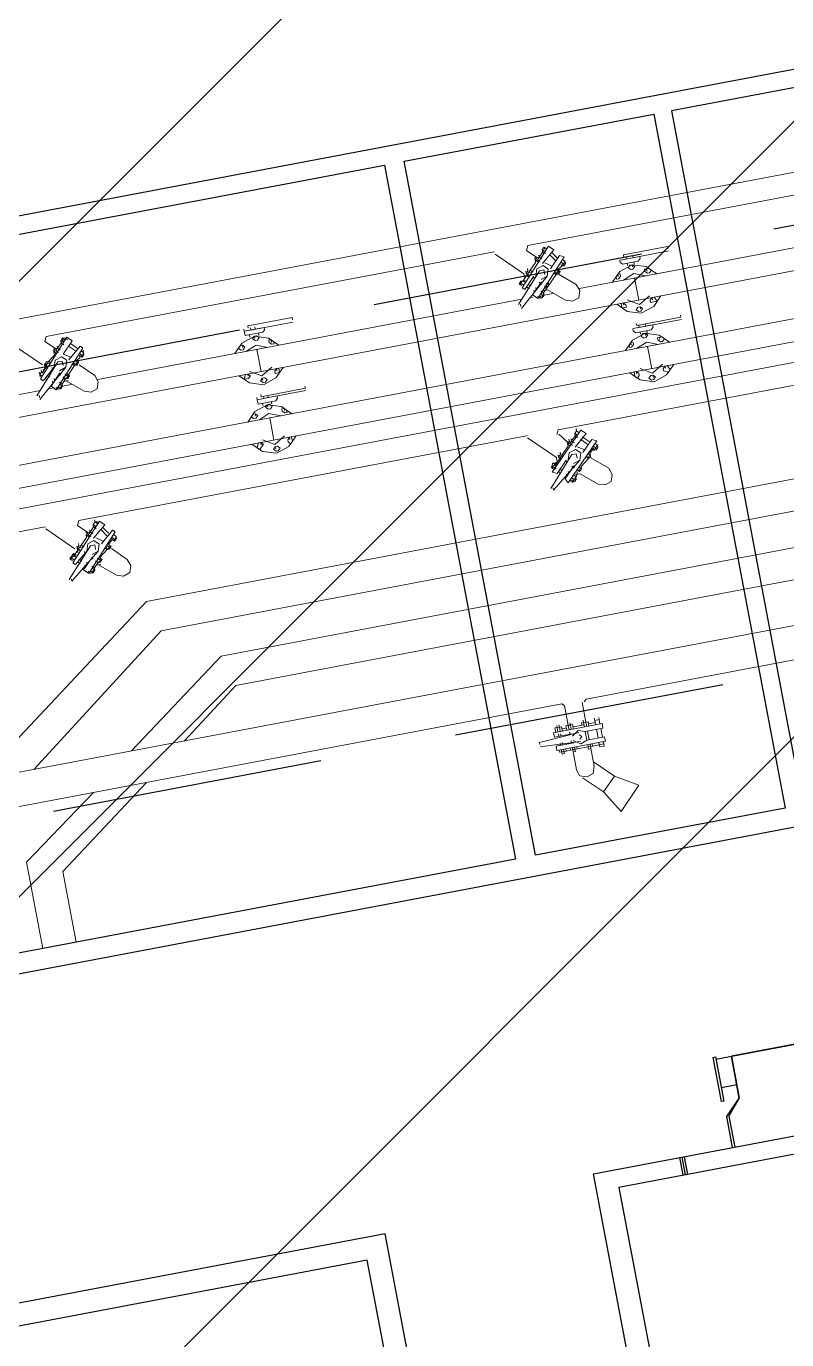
# Model space of a CAD drawing. Extents: x 407440 to 411585, y 6041728 to 6045069.
# Drawn here: x 408238.17 to 408257.59, y 6044252.97 to 6044286.49 of the extents above; entities that cross this region are included whole.
import ezdxf

# ---------------------------------------------------------------- set-up
doc = ezdxf.new("R2010")
doc.units = 0
doc.header["$LTSCALE"] = 5
doc.linetypes.add('foc-TIELINE', pattern=[1.875, 1.25, -0.625])
doc.layers.add('P-PROPOSED-EXISTING-H', color=59, linetype='Continuous')
doc.layers.add('T-TIE', color=201, linetype='foc-TIELINE')

# ---------------------------------------------------------------- blocks, each defined once
blk = doc.blocks.new('P-RIG-877')
at = {"layer": 'T-TIE', "linetype": 'ByBlock', "lineweight": 25}
for points in [[(-6.8196, -25.5561), (-5.7404, -25.5561), (-5.7404, -13.2258), (-9.5405, -13.2258), (-9.5405, -25.5561), (-8.4613, -25.5561)], [(8.4383, -17.4048), (8.2202, -17.4048), (8.1513, -17.4737), (7.9906, -17.4737), (7.9906, -18.2084), (-4.1905, -18.2084), (-4.1905, -14.5231), (7.9906, -14.5231), (7.9906, -15.5564), (8.0021, -15.5564), (7.9217, -15.5794)], [(-2.5832, -14.5231), (-2.5832, -14.6379), (-4.0986, -14.6379), (-4.0986, -18.0936), (-2.8128, -18.0936), (-2.8128, -18.2084)], [(-8.7598, -16.406), (-8.7598, -15.0053)], [(-4.6497, -17.4852), (-4.6497, -15.2464)], [(-4.6497, -15.3268), (-4.6497, -17.4048), (-4.4316, -17.4048), (-4.6497, -17.4048)], [(-8.7598, -18.484), (-8.7598, -17.0948)], [(-6.5211, -17.0948), (-6.5211, -18.484)], [(-4.5004, -17.4048), (-4.5004, -17.4852)], [(-4.1905, -17.4852), (-4.3512, -17.4852), (-4.4316, -17.4048), (-4.3512, -17.4737), (-4.1905, -17.4737)], [(-4.1905, -17.7377), (-4.0986, -17.7377)], [(-4.1905, -17.7492), (-4.0986, -17.7492)], [(-4.1905, -17.7607), (-4.0986, -17.7607)], [(-3.295, -18.8628), (-3.295, -19.081), (-3.3639, -19.1499), (-3.3639, -19.4254), (-3.9723, -19.4254), (-3.9723, -24.2932), (-4.0871, -24.2932)], [(-8.7598, -20.5735), (-8.7598, -19.1843)], [(-6.5211, -19.1843), (-6.5211, -20.5735)], [(-3.3639, -19.3106), (-4.0871, -19.3106), (-4.0871, -24.8787)]]:
    blk.add_lwpolyline(points, dxfattribs=at)
for points in [[(-5.8437, -16.8078), (-5.8437, -13.3291), (-9.4486, -13.3291), (-9.4486, -16.8078)], [(-5.8437, -18.197), (-9.4486, -18.197), (-9.4486, -16.8996), (-5.8437, -16.8996)], [(-4.4316, -17.4966), (-4.6612, -17.4966), (-4.6612, -17.4852), (-4.4316, -17.4852)], [(-5.8437, -22.2611), (-9.4486, -22.2611), (-9.4486, -18.3003), (-5.8437, -18.3003)]]:
    blk.add_lwpolyline(points, close=True, dxfattribs=at)
at = {"layer": 'T-TIE', "linetype": 'ByBlock', "lineweight": 5}
for points in [[(-8.5302, -22.0889), (-8.5302, -13.3291)], [(-8.2891, -22.0545), (-8.2891, -13.3291)], [(-8.1743, -21.9397), (-8.1743, -13.3291)], [(-8.645, -17.4392), (-8.645, -16.1534)], [(-8.7713, -16.957), (-8.7713, -17.1867)], [(-8.7483, -17.1867), (-8.7483, -16.957)], [(-8.4039, -16.957), (-8.4039, -17.1867)], [(-8.3924, -17.1867), (-8.3924, -16.957)], [(-8.7254, -17.1407), (-8.7139, -17.1407)], [(-8.3695, -17.1407), (-8.358, -17.1407)], [(-8.7254, -17.1752), (-8.7139, -17.1752)], [(-8.3695, -17.1752), (-8.358, -17.1752)], [(-8.7139, -17.6229), (-8.6565, -17.6803), (-8.6335, -17.6574), (-8.8172, -17.4852), (-8.8287, -17.5081), (-8.7713, -17.5655)], [(-8.7598, -17.5311), (-8.7713, -17.5081), (-8.7828, -17.5081), (-8.7713, -17.5081), (-8.7942, -17.4852), (-8.8057, -17.4966)], [(-8.7942, -17.4852), (-8.7828, -17.4852), (-8.7713, -17.4966), (-8.7828, -17.4966), (-8.7942, -17.5081)], [(-8.668, -17.6229), (-8.668, -17.6), (-8.5991, -17.5196), (-8.5876, -17.4852), (-8.5991, -17.4507), (-8.6335, -17.4392), (-8.668, -17.4507), (-8.7368, -17.5311), (-8.7483, -17.5311), (-8.7483, -17.5426), (-8.7368, -17.5426), (-8.7483, -17.554)], [(-7.761, -17.6344), (-7.7036, -17.6918), (-7.6806, -17.6803), (-7.8643, -17.4966), (-7.8758, -17.5196), (-7.8184, -17.577)], [(-7.8184, -17.5196), (-7.8299, -17.5311), (-7.8184, -17.5196), (-7.8413, -17.4966), (-7.8528, -17.5081)], [(-7.8413, -17.4966), (-7.8299, -17.4966), (-7.8184, -17.5081), (-7.8299, -17.5081), (-7.8413, -17.5196)], [(-7.7151, -17.6344), (-7.7151, -17.6114), (-7.6462, -17.5311), (-7.6347, -17.4966), (-7.6462, -17.4622), (-7.6806, -17.4507), (-7.7151, -17.4622), (-7.7839, -17.5426), (-7.7954, -17.5426), (-7.8069, -17.554), (-7.7954, -17.5426), (-7.8069, -17.5426), (-7.8299, -17.5196), (-7.8299, -17.5311)], [(-8.8057, -17.6), (-8.8631, -17.5311), (-8.8861, -17.554)], [(-8.8516, -17.5426), (-8.8172, -17.5196)], [(-8.8402, -17.554), (-8.8057, -17.5311)], [(-8.8057, -17.5885), (-8.7828, -17.554)], [(-8.7828, -17.5081), (-8.7713, -17.5081)], [(-8.7368, -17.5426), (-8.7368, -17.5311), (-8.7483, -17.5196), (-8.7483, -17.5311), (-8.7598, -17.5311), (-8.7483, -17.5196), (-8.7483, -17.5311), (-8.7368, -17.5426), (-8.6909, -17.5885), (-8.6794, -17.6), (-8.6909, -17.6)], [(-8.7598, -17.5311), (-8.7598, -17.5311)], [(-7.8528, -17.6114), (-7.9102, -17.5426), (-7.9332, -17.5655)], [(-7.8987, -17.5655), (-7.8643, -17.5311)], [(-7.8873, -17.577), (-7.8528, -17.5426)], [(-7.8069, -17.5426), (-7.8069, -17.5426)], [(-7.7954, -17.5426), (-7.8069, -17.5426)], [(-7.738, -17.6), (-7.7265, -17.6114), (-7.738, -17.6), (-7.7495, -17.6114), (-7.738, -17.6), (-7.7495, -17.6), (-7.7839, -17.554), (-7.7954, -17.5426), (-7.7839, -17.554), (-7.7954, -17.554), (-7.7839, -17.554), (-7.7954, -17.5655)], [(-8.909, -17.6574), (-8.8861, -17.6688), (-8.8402, -17.6229), (-8.8402, -17.6344), (-8.8287, -17.6344)], [(-8.8746, -17.5655), (-8.8861, -17.577), (-8.8746, -17.5655)], [(-8.8746, -17.5655), (-8.8861, -17.577), (-8.8746, -17.577)], [(-8.8516, -17.577), (-8.8631, -17.5885), (-8.8746, -17.5885), (-8.8861, -17.577), (-8.8746, -17.5885), (-8.8631, -17.577)], [(-8.8631, -17.5885), (-8.8746, -17.5885), (-8.8631, -17.5885), (-8.8516, -17.577), (-8.8631, -17.5885), (-8.8402, -17.6114), (-8.8402, -17.6229), (-8.8287, -17.6344), (-8.8172, -17.6344), (-8.7828, -17.6688)], [(-8.8402, -17.6114), (-8.8516, -17.6114)], [(-8.8287, -17.6), (-8.8402, -17.6114), (-8.8287, -17.6229), (-8.8172, -17.6114)], [(-8.8402, -17.6114), (-8.8402, -17.6114)], [(-8.8287, -17.6229), (-8.8287, -17.6344), (-8.8172, -17.6229)], [(-8.7254, -17.6229), (-8.7368, -17.5885), (-8.7713, -17.577), (-8.7942, -17.6), (-8.7828, -17.6344), (-8.7483, -17.6459)], [(-8.7483, -17.6), (-8.7713, -17.6), (-8.7713, -17.6229), (-8.622, -17.7607)], [(-8.5991, -17.7492), (-8.7368, -17.5885)], [(-8.7139, -17.6344), (-8.7024, -17.6229)], [(-8.7024, -17.6), (-8.6909, -17.5885), (-8.7024, -17.5885), (-8.6909, -17.5885), (-8.6794, -17.6), (-8.6565, -17.6229), (-8.668, -17.6344), (-8.6565, -17.6229), (-8.6335, -17.6344), (-8.6335, -17.6459), (-8.645, -17.6574)], [(-8.6909, -17.6114), (-8.6794, -17.6), (-8.6794, -17.6114)], [(-8.6565, -17.6229), (-8.645, -17.6229), (-8.6335, -17.6344), (-8.645, -17.6459)], [(-8.645, -17.6229), (-8.645, -17.577)], [(-7.9217, -17.577), (-7.9332, -17.5885), (-7.9447, -17.5885)], [(-7.9217, -17.577), (-7.9332, -17.5885), (-7.9217, -17.577)], [(-7.8987, -17.5885), (-7.9102, -17.6), (-7.9217, -17.6), (-7.9332, -17.5885), (-7.9217, -17.6), (-7.9102, -17.5885)], [(-7.9102, -17.6), (-7.9217, -17.6), (-7.9102, -17.6), (-7.8987, -17.6), (-7.9102, -17.6), (-7.8873, -17.6229), (-7.8987, -17.6229)], [(-7.8758, -17.6114), (-7.8873, -17.6229), (-7.8758, -17.6344), (-7.8643, -17.6229)], [(-7.8873, -17.6229), (-7.8873, -17.6229)], [(-7.8528, -17.6), (-7.8299, -17.5655)], [(-7.7725, -17.6344), (-7.7839, -17.6), (-7.8184, -17.5885), (-7.8413, -17.6114), (-7.8299, -17.6459), (-7.7954, -17.6574)], [(-7.7954, -17.6114), (-7.8184, -17.6114), (-7.8184, -17.6344), (-7.6691, -17.7722)], [(-7.7839, -17.6), (-7.6576, -17.7607), (-7.6691, -17.7607)], [(-7.7265, -17.6114), (-7.738, -17.6229), (-7.7265, -17.6114)], [(-7.7265, -17.6114), (-7.738, -17.6114)], [(-7.7036, -17.6574), (-7.6921, -17.6459), (-7.6921, -17.6344), (-7.6806, -17.6459), (-7.6806, -17.6574), (-7.7036, -17.6344), (-7.7151, -17.6459), (-7.7036, -17.6344), (-7.7265, -17.6229)], [(-8.7598, -17.6803), (-8.7713, -17.6918), (-8.7828, -17.6803), (-8.7942, -17.6803)], [(-8.7713, -17.6574), (-8.7828, -17.6688), (-8.7713, -17.6803), (-8.7713, -17.6688)], [(-8.7713, -17.6918), (-8.7828, -17.6918)], [(-8.7483, -17.6803), (-8.7598, -17.6918), (-8.7713, -17.6803)], [(-8.7598, -17.6918), (-8.7368, -17.7148), (-8.7368, -17.7033), (-8.7368, -17.7148), (-8.7254, -17.7033)], [(-8.7024, -17.7262), (-8.6909, -17.7148), (-8.7483, -17.6574), (-8.7368, -17.6574)], [(-8.7139, -17.6918), (-8.7024, -17.6803)], [(-8.7024, -17.7033), (-8.6909, -17.6918)], [(-8.6794, -17.6574), (-8.6909, -17.6574)], [(-8.668, -17.6688), (-8.6794, -17.6688)], [(-8.6565, -17.6344), (-8.645, -17.6344)], [(-8.645, -17.6918), (-8.645, -17.6803)], [(-8.6335, -17.6459), (-8.6335, -17.6344)], [(-7.9561, -17.6803), (-7.9332, -17.6918)], [(-7.9332, -17.6803), (-7.8873, -17.6459), (-7.8873, -17.6344), (-7.8758, -17.6459), (-7.8873, -17.6459)], [(-7.8873, -17.6344), (-7.8987, -17.6344)], [(-7.8758, -17.6344), (-7.8758, -17.6459), (-7.8643, -17.6344)], [(-7.8758, -17.6459), (-7.8643, -17.6459), (-7.8299, -17.6803)], [(-7.8184, -17.6918), (-7.8069, -17.7033), (-7.8069, -17.6918), (-7.8184, -17.7033), (-7.8299, -17.6918), (-7.8413, -17.6918)], [(-7.7495, -17.7492), (-7.738, -17.7262), (-7.7954, -17.6688), (-7.7839, -17.6688)], [(-7.761, -17.6459), (-7.7495, -17.6344)], [(-7.7265, -17.6688), (-7.738, -17.6688)], [(-7.7151, -17.6803), (-7.7265, -17.6803)], [(-7.6921, -17.6688), (-7.6806, -17.6574), (-7.6921, -17.6574)], [(-8.7483, -17.7033), (-8.7713, -17.7033), (-8.8976, -17.8296)], [(-8.7139, -17.7262), (-8.7254, -17.7377), (-8.7368, -17.7148), (-8.7368, -17.7262), (-8.7254, -17.7377), (-8.7254, -17.7262), (-8.7139, -17.7148)], [(-8.645, -19.942), (-8.645, -17.7377)], [(-8.6105, -17.7492), (-8.622, -17.7492)], [(-7.7954, -17.7148), (-7.8184, -17.7148), (-7.9447, -17.8411)], [(-7.8184, -17.7033), (-7.8299, -17.7033)], [(-7.8069, -17.7033), (-7.7839, -17.7262), (-7.7839, -17.7148), (-7.7954, -17.7262), (-7.7725, -17.7262)], [(-7.761, -17.7377), (-7.7725, -17.7492), (-7.7839, -17.7262), (-7.7954, -17.7377), (-7.7725, -17.7492), (-7.7725, -17.7377), (-7.761, -17.7262)], [(-7.761, -17.7033), (-7.7495, -17.7033)], [(-7.7495, -17.7148), (-7.738, -17.7148)], [(-6.4751, -17.7722), (-6.4637, -17.7722), (-6.4637, -17.7492), (-6.4751, -17.7492)], [(-6.4407, -17.7492), (-6.4637, -17.7492), (-6.4407, -17.7492), (-6.4637, -17.7492), (-6.4637, -17.7722), (-6.4407, -17.7722), (-6.4522, -17.7722), (-6.4522, -17.8066), (-6.4637, -17.8066), (-6.4407, -17.8066)], [(-6.4177, -17.8985), (-6.4177, -17.9903), (-6.4407, -17.9903), (-6.4407, -17.7377), (-6.4177, -17.7377), (-6.4177, -17.8296)], [(-6.3718, -17.7492), (-6.4177, -17.7492)], [(-6.3718, -17.8296), (-6.3718, -17.7377), (-6.3488, -17.7377), (-6.3488, -17.9903), (-6.3718, -17.9903), (-6.3718, -17.8985)], [(-6.3488, -17.7492), (-6.3374, -17.7492), (-6.3488, -17.7492)], [(-6.3374, -17.7492), (-6.3259, -17.7492), (-6.3259, -17.7722), (-6.3374, -17.7722), (-6.3488, -17.7722), (-6.3374, -17.7722), (-6.3374, -17.8066), (-6.3488, -17.8066), (-6.3374, -17.8066), (-6.3374, -17.8411)], [(-6.3488, -17.7492), (-6.3374, -17.7492), (-6.3374, -17.7722)], [(-6.257, -17.8181), (-6.1652, -17.7262)], [(-8.909, -17.8296), (-8.909, -17.8411)], [(-6.5785, -17.7951), (-6.567, -17.8066)], [(-6.567, -17.8181), (-6.4637, -17.8181), (-6.4407, -17.8181)], [(-6.4751, -17.8181), (-6.4637, -17.8181), (-6.4637, -17.8296), (-6.4407, -17.8296)], [(-6.4637, -17.8296), (-6.4751, -17.8296)], [(-6.4522, -17.8411), (-6.4637, -17.8411), (-6.4637, -17.8066)], [(-6.4522, -17.887), (-6.4522, -17.8296)], [(-6.3833, -17.8985), (-6.3603, -17.864), (-6.3718, -17.8296), (-6.4177, -17.8296), (-6.4292, -17.864), (-6.4062, -17.8985)], [(-6.3718, -17.7722), (-6.4177, -17.7722)], [(-6.3718, -17.8181), (-6.4177, -17.8181)], [(-6.3488, -17.7722), (-6.3374, -17.7722), (-6.3488, -17.7722)], [(-6.3488, -17.9099), (-6.3374, -17.9099), (-6.234, -17.9099), (-6.1996, -17.8985), (-6.1881, -17.864), (-6.1996, -17.8296), (-6.234, -17.8181), (-6.3374, -17.8181), (-6.3488, -17.8181)], [(-6.3488, -17.8296), (-6.3374, -17.8296), (-6.3374, -17.887)], [(-6.3374, -17.8181), (-6.3259, -17.8181), (-6.3259, -17.8296), (-6.3374, -17.8296)], [(-6.1881, -17.887), (-6.0963, -17.7951)], [(-7.9561, -17.8411), (-7.9561, -17.8525)], [(-6.4751, -17.9099), (-6.4637, -17.9099), (-6.4637, -17.8985), (-6.4407, -17.8985)], [(-6.4637, -17.8985), (-6.4751, -17.8985)], [(-6.4407, -17.887), (-6.4637, -17.887), (-6.4637, -17.9214), (-6.4407, -17.9214)], [(-6.3948, -18.0707), (-6.4062, -18.0707), (-6.4177, -17.864)], [(-6.3833, -17.864), (-6.3948, -17.8525), (-6.4062, -17.864)], [(-6.3718, -17.864), (-6.3833, -18.0707)], [(-6.3488, -17.9214), (-6.3374, -17.9214), (-6.3374, -17.887), (-6.3488, -17.887)], [(-6.3488, -17.8985), (-6.3374, -17.8985), (-6.3259, -17.8985), (-6.3259, -17.9099), (-6.3374, -17.9099)], [(-6.5785, -17.9214), (-6.567, -17.9099), (-6.4637, -17.9099), (-6.4407, -17.9099)], [(-6.4637, -17.9559), (-6.4751, -17.9559)], [(-6.4637, -17.9673), (-6.4751, -17.9673)], [(-6.4522, -17.9214), (-6.4522, -17.9444), (-6.4407, -17.9444), (-6.4637, -17.9444), (-6.4637, -17.9788), (-6.4407, -17.9788)], [(-6.4407, -17.9559), (-6.4637, -17.9559), (-6.4637, -17.9673), (-6.4407, -17.9673)], [(-6.4177, -17.9099), (-6.4292, -17.9099)], [(-6.4177, -17.9559), (-6.4292, -17.9559)], [(-6.4177, -17.9673), (-6.4292, -17.9673)], [(-6.3718, -17.9099), (-6.3833, -17.9099)], [(-6.3718, -17.9559), (-6.3833, -17.9559)], [(-6.3718, -17.9673), (-6.3833, -17.9673)], [(-6.3374, -17.9214), (-6.3374, -17.9444), (-6.3488, -17.9444), (-6.3374, -17.9444), (-6.3374, -17.9788), (-6.3488, -17.9788)], [(-6.3488, -17.9559), (-6.3374, -17.9559), (-6.3259, -17.9559), (-6.3259, -17.9673), (-6.3374, -17.9673), (-6.3488, -17.9673)], [(-8.7713, -18.9088), (-8.7713, -19.1384)], [(-8.7483, -19.1384), (-8.7483, -18.9088)], [(-8.4039, -18.9088), (-8.4039, -19.1384)], [(-8.3924, -19.1384), (-8.3924, -18.9088)], [(-8.7483, -19.1613), (-8.7483, -19.058), (-8.7368, -19.058), (-8.7254, -19.0695), (-8.7254, -19.1613), (-8.7483, -19.1613), (-8.7598, -19.1613)], [(-8.7254, -19.0925), (-8.7139, -19.0925)], [(-8.3924, -19.1613), (-8.3924, -19.058), (-8.3809, -19.058), (-8.3695, -19.0695), (-8.3695, -19.1613), (-8.3924, -19.1613), (-8.4039, -19.1613)], [(-8.3695, -19.0925), (-8.358, -19.0925)], [(-8.7254, -19.1384), (-8.7139, -19.1384)], [(-8.3695, -19.1384), (-8.358, -19.1384)], [(-8.668, -20.1028), (-8.5991, -20.0224), (-8.5876, -19.988), (-8.5991, -19.9535), (-8.6335, -19.942), (-8.668, -19.9535), (-8.7368, -20.0224)], [(-7.7151, -20.1142), (-7.6462, -20.0339), (-7.6347, -19.9994), (-7.6462, -19.965), (-7.6806, -19.9535), (-7.7151, -19.965), (-7.7839, -20.0339)], [(-8.7828, -20.0568), (-8.8057, -20.0913), (-8.8631, -20.0339), (-8.8861, -20.0568)], [(-8.8516, -20.0454), (-8.8172, -20.0109)], [(-8.8402, -20.0568), (-8.8057, -20.0224)], [(-8.7024, -20.1257), (-8.7139, -20.1257), (-8.6565, -20.1831), (-8.6335, -20.1602), (-8.8172, -19.988), (-8.8287, -19.9994), (-8.7713, -20.0683)], [(-8.7828, -20.0109), (-8.7713, -19.9994), (-8.7942, -19.988), (-8.8057, -19.988)], [(-8.7713, -19.9994), (-8.7828, -19.988), (-8.7942, -19.988)], [(-8.7598, -20.0224), (-8.7483, -20.0224), (-8.7598, -20.0339), (-8.7713, -20.0109), (-8.7828, -20.0109), (-8.7713, -19.9994), (-8.7828, -19.9994), (-8.7942, -20.0109)], [(-8.7598, -20.0339), (-8.7598, -20.0339)], [(-8.7483, -20.0224), (-8.7483, -20.0339), (-8.7483, -20.0454), (-8.7368, -20.0454), (-8.7483, -20.0224), (-8.7368, -20.0339), (-8.7368, -20.0454)], [(-8.7483, -20.0339), (-8.7368, -20.0339)], [(-8.7483, -20.0568), (-8.7368, -20.0454), (-8.6909, -20.0913), (-8.7024, -20.1028)], [(-7.8528, -20.1142), (-7.9102, -20.0454), (-7.9332, -20.0683)], [(-7.8987, -20.0568), (-7.8643, -20.0339)], [(-7.8873, -20.0683), (-7.8528, -20.0454)], [(-7.7495, -20.1372), (-7.761, -20.1372), (-7.7036, -20.1946), (-7.6806, -20.1716), (-7.8643, -19.9994), (-7.8758, -20.0109), (-7.8184, -20.0798)], [(-7.8184, -20.0109), (-7.8299, -20.0109), (-7.8413, -20.0224), (-7.8299, -20.0224), (-7.8184, -20.0109), (-7.8299, -19.9994), (-7.8413, -19.9994), (-7.8528, -20.0109), (-7.8413, -19.9994), (-7.8528, -20.0109)], [(-7.8069, -20.0454), (-7.8299, -20.0224), (-7.8184, -20.0109), (-7.8413, -19.9994)], [(-7.8069, -20.0568), (-7.7954, -20.0454), (-7.7839, -20.0454), (-7.7954, -20.0339), (-7.7954, -20.0454)], [(-7.8069, -20.0454), (-7.8069, -20.0454)], [(-7.7954, -20.0339), (-7.7839, -20.0568), (-7.7495, -20.1028), (-7.738, -20.0913), (-7.7265, -20.1142), (-7.7036, -20.1372), (-7.7151, -20.1487), (-7.7036, -20.1372), (-7.6806, -20.1487), (-7.6806, -20.1602), (-7.6921, -20.1716)], [(-7.7839, -20.0568), (-7.7839, -20.0454)], [(-8.8861, -20.0683), (-8.8746, -20.0568), (-8.8861, -20.0683), (-8.8861, -20.0798), (-8.8746, -20.0683)], [(-8.8861, -20.0798), (-8.8746, -20.0798), (-8.8631, -20.0913), (-8.8746, -20.0913), (-8.8861, -20.0798), (-8.8631, -20.0798)], [(-8.8516, -20.0798), (-8.8631, -20.0913), (-8.8402, -20.1142), (-8.8402, -20.1257), (-8.8287, -20.1372)], [(-8.8287, -20.1028), (-8.8402, -20.1142), (-8.8287, -20.1257), (-8.8172, -20.1142)], [(-8.7254, -20.1257), (-8.7368, -20.0913), (-8.7713, -20.0798), (-8.7942, -20.1028), (-8.7828, -20.1372), (-8.7483, -20.1487), (-8.6909, -20.2176), (-8.7024, -20.229)], [(-8.7483, -20.1028), (-8.7713, -20.1028), (-8.7713, -20.1257), (-8.622, -20.2635)], [(-8.5991, -20.252), (-8.7368, -20.0913)], [(-8.7024, -20.0913), (-8.6909, -20.0798), (-8.6794, -20.1028), (-8.6565, -20.1257), (-8.668, -20.1372), (-8.6565, -20.1257), (-8.6335, -20.1372), (-8.6335, -20.1487), (-8.645, -20.1602)], [(-8.6794, -20.1028), (-8.6794, -20.0913), (-8.6909, -20.0798), (-8.6909, -20.0913)], [(-8.6909, -20.1142), (-8.6794, -20.1028), (-8.6794, -20.1142)], [(-8.668, -20.0913), (-8.668, -20.1142)], [(-8.645, -20.0798), (-8.645, -20.1257), (-8.6565, -20.1257)], [(-7.9332, -20.0913), (-7.9447, -20.0913)], [(-7.9217, -20.0798), (-7.9332, -20.0798)], [(-7.9217, -20.1028), (-7.9102, -20.1028), (-7.9217, -20.1028), (-7.9332, -20.0913), (-7.9217, -20.1028), (-7.9102, -20.0913)], [(-7.8987, -20.0913), (-7.9102, -20.1028), (-7.8873, -20.1257), (-7.8987, -20.1257)], [(-7.8528, -20.1028), (-7.8299, -20.0683)], [(-7.7725, -20.1372), (-7.7839, -20.1028), (-7.8184, -20.0913), (-7.8413, -20.1142), (-7.8299, -20.1487), (-7.7954, -20.1602), (-7.738, -20.229), (-7.7495, -20.2405)], [(-7.7954, -20.0568), (-7.7839, -20.0568), (-7.7954, -20.0683)], [(-7.7839, -20.1028), (-7.6576, -20.2635), (-7.6691, -20.2635)], [(-7.7265, -20.1142), (-7.7265, -20.1028), (-7.738, -20.0913), (-7.738, -20.1028), (-7.7495, -20.1142)], [(-7.7151, -20.1028), (-7.7151, -20.1257)], [(-8.909, -20.1602), (-8.8861, -20.1716), (-8.8402, -20.1257), (-8.8402, -20.1372)], [(-8.8402, -20.1142), (-8.8516, -20.1142)], [(-8.8402, -20.1142), (-8.8402, -20.1142)], [(-8.8172, -20.1372), (-8.8287, -20.1372), (-8.8287, -20.1257), (-8.8287, -20.1372), (-8.8172, -20.1257), (-8.7828, -20.1716), (-8.7713, -20.1831), (-8.7713, -20.1716)], [(-8.7483, -20.1831), (-8.7598, -20.1946), (-8.7713, -20.1831), (-8.7713, -20.1946), (-8.7828, -20.1831), (-8.7828, -20.1716), (-8.7713, -20.1602)], [(-8.7368, -20.1602), (-8.7483, -20.1602)], [(-8.6794, -20.1602), (-8.6909, -20.1602)], [(-8.668, -20.1716), (-8.6794, -20.1716)], [(-8.6565, -20.1372), (-8.645, -20.1257), (-8.6335, -20.1372), (-8.645, -20.1487)], [(-8.6335, -20.1372), (-8.645, -20.1372)], [(-8.645, -20.1946), (-8.645, -20.1716)], [(-7.9561, -20.1716), (-7.9332, -20.1831), (-7.8873, -20.1372), (-7.8873, -20.1487)], [(-7.8758, -20.1142), (-7.8873, -20.1257), (-7.8758, -20.1372), (-7.8643, -20.1257)], [(-7.8873, -20.1257), (-7.8873, -20.1257)], [(-7.8873, -20.1257), (-7.8873, -20.1372), (-7.8758, -20.1487)], [(-7.8299, -20.1831), (-7.8643, -20.1487), (-7.8758, -20.1487), (-7.8758, -20.1372), (-7.8758, -20.1487), (-7.8643, -20.1372)], [(-7.8184, -20.1716), (-7.8299, -20.1831), (-7.8184, -20.1946), (-7.8184, -20.1831)], [(-7.7954, -20.1142), (-7.8184, -20.1142), (-7.8184, -20.1372), (-7.6691, -20.275)], [(-7.7839, -20.1716), (-7.7954, -20.1716)], [(-7.7265, -20.1142), (-7.738, -20.1257), (-7.7265, -20.1142)], [(-7.7265, -20.1716), (-7.738, -20.1716)], [(-7.7036, -20.1487), (-7.6921, -20.1372), (-7.6806, -20.1487), (-7.6921, -20.1602)], [(-7.6921, -20.1372), (-7.7036, -20.1372)], [(-7.6806, -20.1487), (-7.6921, -20.1487)], [(-8.8976, -20.3324), (-8.7713, -20.2061)], [(-8.7483, -20.1946), (-8.7713, -20.1946), (-8.7598, -20.1831)], [(-8.7598, -20.1946), (-8.7368, -20.2061), (-8.7483, -20.2061)], [(-8.7483, -20.2176), (-8.7368, -20.2176), (-8.7254, -20.229), (-8.7368, -20.229)], [(-8.7139, -20.2176), (-8.7254, -20.229), (-8.7368, -20.2176), (-8.7254, -20.2061)], [(-8.7368, -20.2061), (-8.7368, -20.2176)], [(-8.7139, -20.229), (-8.7254, -20.229)], [(-8.7139, -20.1946), (-8.7024, -20.1831)], [(-8.7024, -20.2061), (-8.6909, -20.1946)], [(-8.645, -22.2037), (-8.645, -20.2405)], [(-7.9447, -20.3439), (-7.8184, -20.2176)], [(-7.8299, -20.2061), (-7.8184, -20.2061), (-7.8299, -20.1946), (-7.8413, -20.1946)], [(-7.7954, -20.2061), (-7.8184, -20.2061), (-7.8069, -20.1946), (-7.8069, -20.2061), (-7.8184, -20.1946)], [(-7.8069, -20.2061), (-7.7839, -20.229), (-7.7839, -20.2176), (-7.7954, -20.229), (-7.7839, -20.229), (-7.7725, -20.2176)], [(-7.761, -20.2405), (-7.7725, -20.252), (-7.7839, -20.229), (-7.7954, -20.229), (-7.7725, -20.252), (-7.7725, -20.2405), (-7.761, -20.229)], [(-7.761, -20.2061), (-7.7495, -20.1946)], [(-7.7495, -20.2176), (-7.738, -20.2061)], [(-7.7151, -20.1831), (-7.7265, -20.1831)], [(-8.6105, -20.252), (-8.622, -20.252)], [(-7.9561, -20.3439), (-7.9561, -20.3553)], [(-6.2111, -20.5849), (-5.8437, -20.5849)], [(-6.2914, -20.7572), (-5.8437, -20.7572)]]:
    blk.add_lwpolyline(points, dxfattribs=at)
at = {"layer": 'T-TIE', "linetype": 'ByBlock', "lineweight": 18}
for points in [[(-6.7507, -21.9282), (-6.7507, -13.3291)], [(-6.5785, -17.7951), (-6.5785, -15.2005)], [(-7.141, -16.073), (-7.141, -19.5861), (-6.7507, -20.1257)], [(-6.9803, -16.073), (-6.9803, -19.5402), (-6.7507, -19.8502)], [(-9.0239, -22.8352), (-9.0239, -16.2223)], [(-8.9435, -22.5252), (-8.1398, -22.5252), (-8.1398, -21.8708), (-8.071, -21.733), (-8.071, -16.2338)], [(-8.909, -17.6574), (-8.909, -16.2567)], [(-7.9561, -17.6803), (-7.9561, -16.2682)], [(-6.7507, -20.9179), (-7.4854, -19.9076), (-7.4854, -16.3945)], [(-7.3247, -16.3945), (-7.3247, -19.8617), (-6.7507, -20.6309)], [(-8.7598, -16.957), (-8.7713, -16.957)], [(-8.4039, -16.957), (-8.4154, -16.957)], [(-8.645, -17.0374), (-8.6909, -17.0833), (-8.7139, -17.1522), (-8.6909, -17.2211), (-8.645, -17.267)], [(-8.668, -17.0833), (-8.6794, -17.0833)], [(-8.645, -17.0948), (-8.668, -17.1522), (-8.645, -17.2096)], [(-8.5417, -17.2096), (-8.5072, -17.1522), (-8.5417, -17.0948)], [(-8.5302, -17.267), (-8.4843, -17.2211), (-8.4613, -17.1522), (-8.4843, -17.0833), (-8.5302, -17.0374)], [(-8.5187, -17.0833), (-8.5302, -17.0833)], [(-8.2891, -17.0374), (-8.335, -17.0833), (-8.358, -17.1522), (-8.335, -17.2211), (-8.2891, -17.267)], [(-8.312, -17.0833), (-8.3235, -17.0833)], [(-8.2891, -17.0948), (-8.312, -17.1522), (-8.2891, -17.2096)], [(-8.1858, -17.2096), (-8.1513, -17.1522), (-8.1858, -17.0948)], [(-8.1743, -17.267), (-8.1284, -17.2211), (-8.1054, -17.1522), (-8.1284, -17.0833), (-8.1743, -17.0374)], [(-8.1628, -17.0833), (-8.1743, -17.0833)], [(-8.7483, -17.1407), (-8.7598, -17.1407)], [(-8.7024, -17.1522), (-8.7139, -17.1522)], [(-8.645, -17.1522), (-8.5302, -17.1522)], [(-8.4843, -17.1522), (-8.4957, -17.1522)], [(-8.3924, -17.1407), (-8.4039, -17.1407)], [(-8.3465, -17.1522), (-8.358, -17.1522)], [(-8.2891, -17.1522), (-8.1743, -17.1522)], [(-8.1284, -17.1522), (-8.1398, -17.1522)], [(-8.7598, -17.1867), (-8.7713, -17.1867)], [(-8.7483, -17.1752), (-8.7598, -17.1752)], [(-8.4039, -17.1867), (-8.4154, -17.1867)], [(-8.3924, -17.1752), (-8.4039, -17.1752)], [(-8.668, -17.2326), (-8.6794, -17.2326)], [(-8.5187, -17.2326), (-8.5302, -17.2326)], [(-8.312, -17.2326), (-8.3235, -17.2326)], [(-8.1628, -17.2326), (-8.1743, -17.2326)], [(-8.8861, -17.554), (-8.7024, -17.7262)], [(-7.9332, -17.5655), (-7.7495, -17.7492)], [(-8.909, -20.1602), (-8.909, -17.8411)], [(-7.9561, -20.1716), (-7.9561, -17.8525)], [(-6.5785, -21.446), (-6.5785, -17.9214)], [(-8.7598, -18.9088), (-8.7713, -18.9088)], [(-8.4039, -18.9088), (-8.4154, -18.9088)], [(-8.645, -19.0006), (-8.6909, -19.0465), (-8.7139, -19.1154), (-8.6909, -19.1843), (-8.645, -19.2302)], [(-8.668, -19.0351), (-8.6794, -19.0351)], [(-8.5302, -19.2302), (-8.4843, -19.1843), (-8.4613, -19.1154), (-8.4843, -19.0465), (-8.5302, -19.0006)], [(-8.5187, -19.0351), (-8.5302, -19.0351)], [(-8.2891, -19.0006), (-8.335, -19.0465), (-8.358, -19.1154), (-8.335, -19.1843), (-8.2891, -19.2302)], [(-8.312, -19.0351), (-8.3235, -19.0351)], [(-8.1743, -19.2302), (-8.1284, -19.1843), (-8.1054, -19.1154), (-8.1284, -19.0465), (-8.1743, -19.0006)], [(-8.1628, -19.0351), (-8.1743, -19.0351)], [(-8.7483, -19.1039), (-8.7598, -19.1039)], [(-8.645, -19.058), (-8.668, -19.1154), (-8.645, -19.1728)], [(-8.5417, -19.1728), (-8.5072, -19.1154), (-8.5417, -19.058)], [(-8.3924, -19.1039), (-8.4039, -19.1039)], [(-8.2891, -19.058), (-8.312, -19.1154), (-8.2891, -19.1728)], [(-8.1858, -19.1728), (-8.1513, -19.1154), (-8.1858, -19.058)], [(-8.7598, -19.1384), (-8.7713, -19.1384)], [(-8.7483, -19.1269), (-8.7598, -19.1269)], [(-8.7024, -19.1154), (-8.7139, -19.1154)], [(-8.645, -19.1154), (-8.5302, -19.1154)], [(-8.4843, -19.1154), (-8.4957, -19.1154)], [(-8.4039, -19.1384), (-8.4154, -19.1384)], [(-8.3924, -19.1269), (-8.4039, -19.1269)], [(-8.3465, -19.1154), (-8.358, -19.1154)], [(-8.2891, -19.1154), (-8.1743, -19.1154)], [(-8.1284, -19.1154), (-8.1398, -19.1154)], [(-8.668, -19.1843), (-8.6794, -19.1843)], [(-8.5187, -19.1843), (-8.5302, -19.1843)], [(-8.312, -19.1843), (-8.3235, -19.1843)], [(-8.1628, -19.1843), (-8.1743, -19.1843)], [(-8.8861, -20.0568), (-8.7024, -20.229)], [(-7.9332, -20.0683), (-7.7495, -20.2405)], [(-6.5785, -20.0798), (-6.2111, -20.5849)], [(-7.9561, -20.3553), (-7.9561, -21.8019), (-8.025, -21.9397)], [(-6.5785, -20.3553), (-6.2914, -20.7572)]]:
    blk.add_lwpolyline(points, dxfattribs=at)
for points in [[(-8.6794, -17.0718), (-8.6794, -17.0948), (-8.668, -17.0948), (-8.6565, -17.0833), (-8.6565, -17.0718), (-8.668, -17.0604)], [(-8.5072, -17.0604), (-8.5302, -17.0718), (-8.5302, -17.0833), (-8.5187, -17.0948), (-8.5072, -17.0948)], [(-8.3235, -17.0718), (-8.3235, -17.0948), (-8.312, -17.0948), (-8.3006, -17.0833), (-8.3006, -17.0718), (-8.312, -17.0604)], [(-8.1513, -17.0604), (-8.1743, -17.0718), (-8.1743, -17.0833), (-8.1628, -17.0948), (-8.1513, -17.0948), (-8.1398, -17.0718)], [(-8.7139, -17.1637), (-8.7024, -17.1752), (-8.6909, -17.1637), (-8.6909, -17.1522), (-8.7024, -17.1407), (-8.7139, -17.1522)], [(-8.4728, -17.1522), (-8.4843, -17.1407), (-8.4957, -17.1522), (-8.4957, -17.1637), (-8.4843, -17.1752), (-8.4728, -17.1637)], [(-8.358, -17.1637), (-8.3465, -17.1752), (-8.335, -17.1637), (-8.335, -17.1522), (-8.3465, -17.1407), (-8.358, -17.1522)], [(-8.1169, -17.1522), (-8.1284, -17.1407), (-8.1398, -17.1522), (-8.1398, -17.1637), (-8.1284, -17.1752), (-8.1169, -17.1637)], [(-8.668, -17.2441), (-8.6565, -17.2441), (-8.6565, -17.2326), (-8.668, -17.2211), (-8.6794, -17.2211), (-8.6794, -17.2326)], [(-8.5072, -17.2326), (-8.5072, -17.2211), (-8.5187, -17.2211), (-8.5302, -17.2326), (-8.5302, -17.2441), (-8.5072, -17.2441)], [(-8.312, -17.2441), (-8.3006, -17.2441), (-8.3006, -17.2326), (-8.312, -17.2211), (-8.3235, -17.2211), (-8.3235, -17.2326)], [(-8.1398, -17.2326), (-8.1513, -17.2211), (-8.1628, -17.2211), (-8.1743, -17.2326), (-8.1743, -17.2441), (-8.1513, -17.2441)], [(-8.6794, -19.0351), (-8.6794, -19.0465), (-8.668, -19.0465), (-8.6565, -19.0351), (-8.6565, -19.0236), (-8.668, -19.0236)], [(-8.5072, -19.0236), (-8.5302, -19.0236), (-8.5302, -19.0351), (-8.5187, -19.0465), (-8.5072, -19.0465)], [(-8.3235, -19.0351), (-8.3235, -19.0465), (-8.312, -19.0465), (-8.3006, -19.0351), (-8.3006, -19.0236), (-8.312, -19.0236)], [(-8.1513, -19.0236), (-8.1743, -19.0236), (-8.1743, -19.0351), (-8.1628, -19.0465), (-8.1513, -19.0465), (-8.1398, -19.0351)], [(-8.7139, -19.1154), (-8.7024, -19.1269), (-8.6909, -19.1154), (-8.6909, -19.1039), (-8.7024, -19.0925), (-8.7139, -19.1039)], [(-8.4728, -19.1039), (-8.4843, -19.0925), (-8.4957, -19.1039), (-8.4957, -19.1154), (-8.4843, -19.1269), (-8.4728, -19.1154)], [(-8.358, -19.1154), (-8.3465, -19.1269), (-8.335, -19.1154), (-8.335, -19.1039), (-8.3465, -19.0925), (-8.358, -19.1039)], [(-8.1169, -19.1039), (-8.1284, -19.0925), (-8.1398, -19.1039), (-8.1398, -19.1154), (-8.1284, -19.1269), (-8.1169, -19.1154)], [(-8.668, -19.2073), (-8.6565, -19.1958), (-8.6565, -19.1843), (-8.668, -19.1728), (-8.6794, -19.1843), (-8.6794, -19.1958)], [(-8.5072, -19.1958), (-8.5072, -19.1843), (-8.5187, -19.1728), (-8.5302, -19.1843), (-8.5302, -19.1958), (-8.5072, -19.2073)], [(-8.312, -19.2073), (-8.3006, -19.1958), (-8.3006, -19.1843), (-8.312, -19.1728), (-8.3235, -19.1843), (-8.3235, -19.1958)], [(-8.1398, -19.1958), (-8.1513, -19.1843), (-8.1628, -19.1728), (-8.1743, -19.1843), (-8.1743, -19.1958), (-8.1513, -19.2073)]]:
    blk.add_lwpolyline(points, close=True, dxfattribs=at)
at = {"layer": 'T-TIE', "linetype": 'ByBlock', "lineweight": 5}
for points in [[(-8.7483, -17.1063), (-8.7368, -17.1063), (-8.7254, -17.1178), (-8.7254, -17.1981), (-8.7368, -17.2096), (-8.7483, -17.2096), (-8.7483, -17.1981)], [(-8.3924, -17.1063), (-8.3809, -17.1063), (-8.3695, -17.1178), (-8.3695, -17.1981), (-8.3809, -17.2096), (-8.3924, -17.2096), (-8.3924, -17.1981)], [(-8.8057, -17.4966), (-8.7942, -17.4852)], [(-7.8528, -17.5081), (-7.8413, -17.4966)], [(-6.0963, -17.6114), (-6.1652, -17.7262), (-6.0963, -17.7951), (-5.9815, -17.7262)], [(-7.8184, -17.6803), (-7.8299, -17.6803), (-7.8184, -17.6918)], [(-6.4407, -17.7722), (-6.4637, -17.7722)], [(-8.8057, -19.9994), (-8.7942, -19.988)], [(-7.8069, -20.0454), (-7.7954, -20.0339)], [(-8.8631, -20.0913), (-8.8516, -20.0798)], [(-7.9217, -20.0798), (-7.9332, -20.0798), (-7.9332, -20.0913)], [(-7.9102, -20.1028), (-7.8987, -20.0913)]]:
    blk.add_lwpolyline(points, close=True, dxfattribs=at)

msp = doc.modelspace()

# ---------------------------------------------------------------- hatches: boundary and pattern name
at = {"layer": 'P-PROPOSED-EXISTING-H'}
h = msp.add_hatch(dxfattribs=at)
h.set_pattern_fill('ANSI31', color=256, scale=3.498392, style=0)
h.set_pattern_definition([(45, (-2243.128, 2713.837), (-7.854113246, 7.854113246), [])])
edge = h.paths.add_edge_path()
edge.add_line((408709.29, 6043818.222), (408241.305, 6043729.713))
edge.add_line((408241.305, 6043729.713), (407794.436, 6043645.198))
edge.add_line((407794.436, 6043645.198), (407673.83, 6044282.895))
edge.add_line((407673.83, 6044282.895), (408123.669, 6044351.83))
edge.add_line((408123.669, 6044351.83), (408654.575, 6044433.189))
edge.add_line((408654.575, 6044433.189), (409028.997, 6044539.866))
edge.add_line((409028.997, 6044539.866), (409149.726, 6043901.52))
edge.add_line((409149.726, 6043901.52), (408898.792, 6043854.062))
edge.add_arc((408782.127, 6043952.01), 152.33, 241.43508, 319.98432, ccw=False)

# ---------------------------------------------------------------- block references
at = {"layer": 'T-TIE', "linetype": 'ByBlock', "xscale": 4.999999999955019, "yscale": 4.999999999955019, "zscale": 4.999999999955019, "rotation": 280.7096999997605}
msp.add_blockref('P-RIG-877', (408346.005, 6044253.532), dxfattribs=at)

doc.saveas('drawing.dxf')
